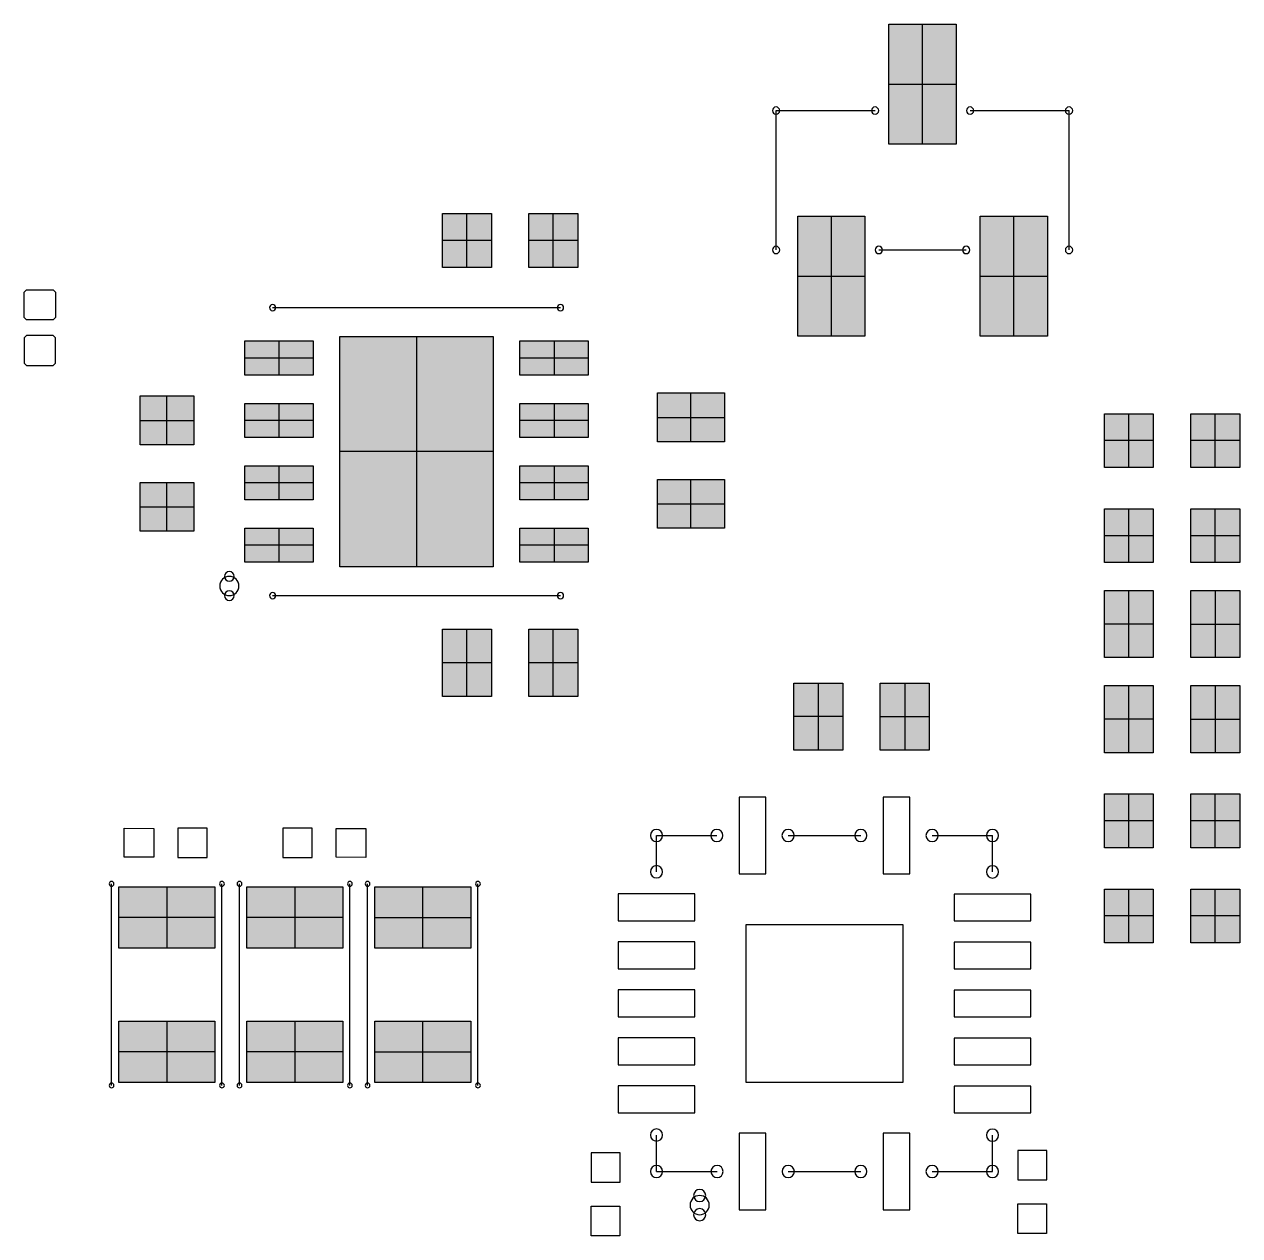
# Model space of a CAD drawing. Header units: millimetres. Extents: x -0.1 to 90.1, y -0.1 to 60.1.
# Drawn here: x 49.11 to 61.78, y 32.03 to 44.65 of the extents above; entities that cross this region are included whole.
import ezdxf

# ---------------------------------------------------------------- set-up
doc = ezdxf.new("R2010")
doc.units = ezdxf.units.MM
doc.layers.get('0').update_dxf_attribs({"color": 18, "true_color": 0x000000})
doc.layers.add('Bottom Overlay', color=54, linetype='Continuous', true_color=0x999900)
doc.layers.add('Bottom Paste', color=16, linetype='Continuous', true_color=0x7f0000)

# ---------------------------------------------------------------- blocks, each defined once
blk = doc.blocks.new('R0402_B_406')
at = {"layer": 'Bottom Paste', "true_color": 0x7f0000}
for points in [[(-0.195, 0.35), (-0.195, -0.35), (-0.705, -0.35), (-0.705, 0.35)], [(0.705, 0.35), (0.705, -0.35), (0.195, -0.35), (0.195, 0.35)]]:
    blk.add_hatch(color=16, dxfattribs=at).paths.add_polyline_path(points, flags=0)
at = {"layer": 'Bottom Paste', "color": 16, "true_color": 0x7f0000}
for p, q in [((-0.45, -0.35), (-0.45, 0.35)), ((0.45, 0.35), (0.45, -0.35)), ((-0.195, 0), (-0.705, 0)), ((0.195, 0), (0.705, 0))]:
    blk.add_line(p, q, dxfattribs=at)
for points in [[(-0.705, -0.35), (-0.705, 0), (-0.705, 0.35)], [(-0.705, 0.35), (-0.45, 0.35), (-0.195, 0.35)], [(-0.195, 0.35), (-0.195, 0), (-0.195, -0.35)], [(0.195, -0.35), (0.195, 0), (0.195, 0.35)], [(0.195, 0.35), (0.45, 0.35), (0.705, 0.35)], [(0.705, 0.35), (0.705, 0), (0.705, -0.35)], [(-0.195, -0.35), (-0.45, -0.35), (-0.705, -0.35)], [(0.705, -0.35), (0.45, -0.35), (0.195, -0.35)]]:
    blk.add_open_spline(points, degree=2, dxfattribs=at)
blk = doc.blocks.new('C0201_B_405')
at = {"layer": 'Bottom Paste'}
for p, q in [((-0.432, 0.152), (-0.124, 0.149)), ((-0.432, -0.149), (-0.432, 0.152)), ((-0.124, 0.149), (-0.124, -0.149)), ((0.432, 0.152), (0.127, 0.152)), ((0.127, 0.152), (0.127, -0.152)), ((0.432, -0.152), (0.432, 0.152)), ((-0.124, -0.149), (-0.432, -0.149)), ((0.127, -0.152), (0.432, -0.152))]:
    blk.add_line(p, q, dxfattribs=at)
blk = doc.blocks.new('VQFN_14_L3_5_W3_5_P0_50_BL_EP_B_390')
at = {"layer": 'Bottom Overlay'}
for points in [[(-1.75, 1.75), (-1.37, 1.75)], [(-1.75, 1.75), (-1.75, 1.75)], [(-1.75, 1.75), (-1.75, 1.119)], [(1.373, 1.75), (1.75, 1.75)], [(1.75, 1.75), (1.75, 1.121)], [(1.75, 1.75), (1.75, 1.75)], [(-1.75, 0.377), (-1.75, -0.379)], [(1.75, 0.379), (1.75, -0.379)], [(-1.75, -1.121), (-1.75, -1.75)], [(1.75, -1.121), (1.75, -1.75)], [(-1.75, -1.75), (-1.371, -1.75)], [(1.371, -1.75), (1.75, -1.75)]]:
    blk.add_lwpolyline(points, dxfattribs=at)
for centre, radius, start, end in [((-1.75, 1.75), 0.0635, 0, 180), ((-1.75, 1.75), 0.0635, 0, 180), ((-1.75, 1.75), 0.0635, 0, 180), ((-1.75, 1.75), 0.0635, 0, 180), ((-1.37, 1.75), 0.0635, 0, 180), ((1.373, 1.75), 0.0635, 0, 180), ((1.75, 1.75), 0.0635, 0, 180), ((1.75, 1.75), 0.0635, 0, 180), ((1.75, 1.75), 0.0635, 0, 180), ((1.75, 1.75), 0.0635, 0, 180), ((-1.75, 1.75), 0.0635, 180, 0), ((-1.75, 1.75), 0.0635, 180, 0), ((-1.75, 1.75), 0.0635, 180, 0), ((-1.75, 1.75), 0.0635, 180, 0), ((-1.37, 1.75), 0.0635, 180, 0), ((1.373, 1.75), 0.0635, 180, 0), ((1.75, 1.75), 0.0635, 180, 0), ((1.75, 1.75), 0.0635, 180, 0), ((1.75, 1.75), 0.0635, 180, 0), ((1.75, 1.75), 0.0635, 180, 0), ((-2.1, 1.3), 0.1, 0, 180), ((-2.2, 1.3), 0.0635, 0, 180), ((-2.2, 1.3), 0.0635, 180, 0), ((-2.1, 1.3), 0.1, 180, 0), ((-2, 1.3), 0.0635, 0, 180), ((-2, 1.3), 0.0635, 180, 0), ((-1.75, 1.119), 0.0635, 0, 180), ((1.75, 1.121), 0.0635, 0, 180), ((-1.75, 1.119), 0.0635, 180, 0), ((1.75, 1.121), 0.0635, 180, 0), ((-1.75, 0.377), 0.0635, 0, 180), ((1.75, 0.379), 0.0635, 0, 180), ((-1.75, 0.377), 0.0635, 180, 0), ((1.75, 0.379), 0.0635, 180, 0), ((-1.75, -0.379), 0.0635, 0, 180), ((-1.75, -0.379), 0.0635, 180, 0), ((1.75, -0.379), 0.0635, 0, 180), ((1.75, -0.379), 0.0635, 180, 0), ((-1.75, -1.121), 0.0635, 0, 180), ((-1.75, -1.121), 0.0635, 180, 0), ((1.75, -1.121), 0.0635, 0, 180), ((1.75, -1.121), 0.0635, 180, 0), ((-1.75, -1.75), 0.0635, 0, 180), ((-1.75, -1.75), 0.0635, 0, 180), ((-1.75, -1.75), 0.0635, 180, 0), ((-1.75, -1.75), 0.0635, 180, 0), ((-1.371, -1.75), 0.0635, 0, 180), ((-1.371, -1.75), 0.0635, 180, 0), ((1.371, -1.75), 0.0635, 0, 180), ((1.371, -1.75), 0.0635, 180, 0), ((1.75, -1.75), 0.0635, 0, 180), ((1.75, -1.75), 0.0635, 0, 180), ((1.75, -1.75), 0.0635, 180, 0), ((1.75, -1.75), 0.0635, 180, 0)]:
    blk.add_arc(centre, radius, start, end, dxfattribs=at)
at = {"layer": 'Bottom Paste'}
for p, q in [((-0.858, 2.15), (-1.138, 2.15)), ((-1.138, 2.15), (-1.138, 1.35)), ((-0.858, 1.35), (-0.858, 2.15)), ((-0.358, 2.15), (-0.638, 2.15)), ((-0.638, 2.15), (-0.638, 1.35)), ((-0.358, 1.35), (-0.358, 2.15)), ((0.142, 2.15), (-0.138, 2.15)), ((-0.138, 2.15), (-0.138, 1.35)), ((0.142, 1.35), (0.142, 2.15)), ((0.642, 2.15), (0.362, 2.15)), ((0.362, 2.15), (0.362, 1.35)), ((0.642, 1.35), (0.642, 2.15)), ((1.142, 2.15), (0.862, 2.15)), ((0.862, 2.15), (0.862, 1.35)), ((1.142, 1.35), (1.142, 2.15)), ((-1.138, 1.35), (-0.858, 1.35)), ((-0.638, 1.35), (-0.358, 1.35)), ((-0.138, 1.35), (0.142, 1.35)), ((0.362, 1.35), (0.642, 1.35)), ((0.862, 1.35), (1.142, 1.35)), ((-1.35, 0.89), (-2.15, 0.89)), ((-2.15, 0.89), (-2.15, 0.61)), ((-1.35, 0.61), (-1.35, 0.89)), ((2.15, 0.89), (1.35, 0.89)), ((1.35, 0.89), (1.35, 0.61)), ((2.15, 0.61), (2.15, 0.89)), ((0.82, 0.82), (-0.82, 0.82)), ((-0.82, 0.82), (-0.82, -0.82)), ((0.82, -0.82), (0.82, 0.82)), ((-2.15, 0.61), (-1.35, 0.61)), ((1.35, 0.61), (2.15, 0.61)), ((-2.15, -0.61), (-2.15, -0.89)), ((-1.35, -0.61), (-2.15, -0.61)), ((-1.35, -0.89), (-1.35, -0.61)), ((2.15, -0.61), (1.35, -0.61)), ((1.35, -0.61), (1.35, -0.89)), ((2.15, -0.89), (2.15, -0.61)), ((-0.82, -0.82), (0.82, -0.82)), ((-2.15, -0.89), (-1.35, -0.89)), ((1.35, -0.89), (2.15, -0.89)), ((-0.86, -1.35), (-1.14, -1.35)), ((-1.14, -1.35), (-1.14, -2.15)), ((-0.86, -2.15), (-0.86, -1.35)), ((-0.36, -1.35), (-0.64, -1.35)), ((-0.64, -1.35), (-0.64, -2.15)), ((-0.36, -2.15), (-0.36, -1.35)), ((0.14, -1.35), (-0.14, -1.35)), ((-0.14, -1.35), (-0.14, -2.15)), ((0.14, -2.15), (0.14, -1.35)), ((0.64, -1.35), (0.36, -1.35)), ((0.36, -1.35), (0.36, -2.15)), ((0.64, -2.15), (0.64, -1.35)), ((1.14, -1.35), (0.86, -1.35)), ((0.86, -1.35), (0.86, -2.15)), ((1.14, -2.15), (1.14, -1.35)), ((-1.14, -2.15), (-0.86, -2.15)), ((-0.64, -2.15), (-0.36, -2.15)), ((-0.14, -2.15), (0.14, -2.15)), ((0.36, -2.15), (0.64, -2.15)), ((0.86, -2.15), (1.14, -2.15))]:
    blk.add_line(p, q, dxfattribs=at)
blk = doc.blocks.new('C0201_B_389')
at = {"layer": 'Bottom Paste'}
for p, q in [((-0.432, 0.152), (-0.124, 0.149)), ((-0.432, -0.149), (-0.432, 0.152)), ((-0.124, 0.149), (-0.124, -0.149)), ((0.432, 0.152), (0.127, 0.152)), ((0.127, 0.152), (0.127, -0.152)), ((0.432, -0.152), (0.432, 0.152)), ((-0.124, -0.149), (-0.432, -0.149)), ((0.127, -0.152), (0.432, -0.152))]:
    blk.add_line(p, q, dxfattribs=at)
blk = doc.blocks.new('HVSON_8_L3_0_W3_0_P0_65_BL_EP_B_378')
at = {"layer": 'Bottom Paste', "true_color": 0x7f0000}
for points in [[(-1.153, 1.788), (-0.797, 1.788), (-0.797, 1.077), (-1.153, 1.077)], [(-0.503, 1.788), (-0.147, 1.788), (-0.147, 1.077), (-0.503, 1.077)], [(0.147, 1.788), (0.503, 1.788), (0.503, 1.077), (0.147, 1.077)], [(0.797, 1.788), (1.153, 1.788), (1.153, 1.077), (0.797, 1.077)], [(-1.2, 0.8), (1.2, 0.8), (1.2, -0.8), (-1.2, -0.8)], [(-1.153, -1.077), (-0.797, -1.077), (-0.797, -1.788), (-1.153, -1.788)], [(-0.503, -1.077), (-0.147, -1.077), (-0.147, -1.788), (-0.503, -1.788)], [(0.147, -1.077), (0.503, -1.077), (0.503, -1.788), (0.147, -1.788)], [(0.797, -1.077), (1.153, -1.077), (1.153, -1.788), (0.797, -1.788)]]:
    blk.add_hatch(color=16, dxfattribs=at).paths.add_polyline_path(points, flags=0)
at = {"layer": 'Bottom Overlay'}
for points in [[(-1.5, 1.5), (-1.5, -1.5)], [(1.5, 1.5), (1.5, -1.5)]]:
    blk.add_lwpolyline(points, dxfattribs=at)
for centre, radius, start, end in [((-1.4, 1.95), 0.1, 0, 180), ((-1.5, 1.95), 0.05, 0, 180), ((-1.5, 1.95), 0.05, 180, 0), ((-1.4, 1.95), 0.1, 180, 0), ((-1.3, 1.95), 0.05, 0, 180), ((-1.3, 1.95), 0.05, 180, 0), ((-1.5, 1.5), 0.0323, 0, 180), ((1.5, 1.5), 0.0323, 0, 180), ((-1.5, 1.5), 0.0323, 180, 0), ((1.5, 1.5), 0.0323, 180, 0), ((-1.5, -1.5), 0.0323, 0, 180), ((-1.5, -1.5), 0.0323, 180, 0), ((1.5, -1.5), 0.0323, 0, 180), ((1.5, -1.5), 0.0323, 180, 0)]:
    blk.add_arc(centre, radius, start, end, dxfattribs=at)
at = {"layer": 'Bottom Paste', "color": 16, "true_color": 0x7f0000}
for p, q in [((-0.975, 1.077), (-0.975, 1.788)), ((-0.325, 1.077), (-0.325, 1.788)), ((0.325, 1.077), (0.325, 1.788)), ((0.975, 1.077), (0.975, 1.788)), ((-0.797, 1.433), (-1.153, 1.433)), ((-0.147, 1.433), (-0.503, 1.433)), ((0.503, 1.433), (0.147, 1.433)), ((1.153, 1.433), (0.797, 1.433)), ((0, -0.8), (0, 0.8)), ((1.2, 0), (-1.2, 0)), ((-0.975, -1.788), (-0.975, -1.077)), ((-0.325, -1.788), (-0.325, -1.077)), ((0.325, -1.788), (0.325, -1.077)), ((0.975, -1.788), (0.975, -1.077)), ((-0.797, -1.433), (-1.153, -1.433)), ((-0.147, -1.433), (-0.503, -1.433)), ((0.503, -1.433), (0.147, -1.433)), ((1.153, -1.433), (0.797, -1.433))]:
    blk.add_line(p, q, dxfattribs=at)
for points in [[(-1.153, 1.788), (-0.975, 1.788), (-0.797, 1.788)], [(-1.153, 1.077), (-1.153, 1.433), (-1.153, 1.788)], [(-0.797, 1.788), (-0.797, 1.433), (-0.797, 1.077)], [(-0.503, 1.788), (-0.325, 1.788), (-0.147, 1.788)], [(-0.503, 1.077), (-0.503, 1.433), (-0.503, 1.788)], [(-0.147, 1.788), (-0.147, 1.433), (-0.147, 1.077)], [(0.147, 1.788), (0.325, 1.788), (0.503, 1.788)], [(0.147, 1.077), (0.147, 1.433), (0.147, 1.788)], [(0.503, 1.788), (0.503, 1.433), (0.503, 1.077)], [(0.797, 1.788), (0.975, 1.788), (1.153, 1.788)], [(0.797, 1.077), (0.797, 1.433), (0.797, 1.788)], [(1.153, 1.788), (1.153, 1.433), (1.153, 1.077)], [(-0.797, 1.077), (-0.975, 1.077), (-1.153, 1.077)], [(-0.147, 1.077), (-0.325, 1.077), (-0.503, 1.077)], [(0.503, 1.077), (0.325, 1.077), (0.147, 1.077)], [(1.153, 1.077), (0.975, 1.077), (0.797, 1.077)], [(-1.2, 0.8), (0, 0.8), (1.2, 0.8)], [(-1.2, -0.8), (-1.2, 0), (-1.2, 0.8)], [(1.2, 0.8), (1.2, 0), (1.2, -0.8)], [(1.2, -0.8), (0, -0.8), (-1.2, -0.8)], [(-1.153, -1.077), (-0.975, -1.077), (-0.797, -1.077)], [(-1.153, -1.788), (-1.153, -1.433), (-1.153, -1.077)], [(-0.797, -1.077), (-0.797, -1.433), (-0.797, -1.788)], [(-0.503, -1.077), (-0.325, -1.077), (-0.147, -1.077)], [(-0.503, -1.788), (-0.503, -1.433), (-0.503, -1.077)], [(-0.147, -1.077), (-0.147, -1.433), (-0.147, -1.788)], [(0.147, -1.077), (0.325, -1.077), (0.503, -1.077)], [(0.147, -1.788), (0.147, -1.433), (0.147, -1.077)], [(0.503, -1.077), (0.503, -1.433), (0.503, -1.788)], [(0.797, -1.077), (0.975, -1.077), (1.153, -1.077)], [(0.797, -1.788), (0.797, -1.433), (0.797, -1.077)], [(1.153, -1.077), (1.153, -1.433), (1.153, -1.788)], [(-0.797, -1.788), (-0.975, -1.788), (-1.153, -1.788)], [(-0.147, -1.788), (-0.325, -1.788), (-0.503, -1.788)], [(0.503, -1.788), (0.325, -1.788), (0.147, -1.788)], [(1.153, -1.788), (0.975, -1.788), (0.797, -1.788)]]:
    blk.add_open_spline(points, degree=2, dxfattribs=at)
blk = doc.blocks.new('R0402_B_364')
at = {"layer": 'Bottom Paste', "true_color": 0x7f0000}
for points in [[(-0.195, 0.35), (-0.195, -0.35), (-0.705, -0.35), (-0.705, 0.35)], [(0.705, 0.35), (0.705, -0.35), (0.195, -0.35), (0.195, 0.35)]]:
    blk.add_hatch(color=16, dxfattribs=at).paths.add_polyline_path(points, flags=0)
at = {"layer": 'Bottom Paste', "color": 16, "true_color": 0x7f0000}
for p, q in [((-0.45, 0.35), (-0.45, -0.35)), ((0.45, 0.35), (0.45, -0.35)), ((-0.705, 0), (-0.195, 0)), ((0.195, 0), (0.705, 0))]:
    blk.add_line(p, q, dxfattribs=at)
for points in [[(-0.705, -0.35), (-0.705, 0), (-0.705, 0.35)], [(-0.705, 0.35), (-0.45, 0.35), (-0.195, 0.35)], [(-0.195, 0.35), (-0.195, 0), (-0.195, -0.35)], [(0.195, -0.35), (0.195, 0), (0.195, 0.35)], [(0.195, 0.35), (0.45, 0.35), (0.705, 0.35)], [(0.705, 0.35), (0.705, 0), (0.705, -0.35)], [(-0.195, -0.35), (-0.45, -0.35), (-0.705, -0.35)], [(0.705, -0.35), (0.45, -0.35), (0.195, -0.35)]]:
    blk.add_open_spline(points, degree=2, dxfattribs=at)
blk = doc.blocks.new('R0402_B_361')
at = {"layer": 'Bottom Paste', "true_color": 0x7f0000}
for points in [[(-0.195, 0.35), (-0.195, -0.35), (-0.705, -0.35), (-0.705, 0.35)], [(0.705, 0.35), (0.705, -0.35), (0.195, -0.35), (0.195, 0.35)]]:
    blk.add_hatch(color=16, dxfattribs=at).paths.add_polyline_path(points, flags=0)
at = {"layer": 'Bottom Paste', "color": 16, "true_color": 0x7f0000}
for p, q in [((-0.45, 0.35), (-0.45, -0.35)), ((0.45, 0.35), (0.45, -0.35)), ((-0.705, 0), (-0.195, 0)), ((0.195, 0), (0.705, 0))]:
    blk.add_line(p, q, dxfattribs=at)
for points in [[(-0.705, -0.35), (-0.705, 0), (-0.705, 0.35)], [(-0.705, 0.35), (-0.45, 0.35), (-0.195, 0.35)], [(-0.195, 0.35), (-0.195, 0), (-0.195, -0.35)], [(0.195, -0.35), (0.195, 0), (0.195, 0.35)], [(0.195, 0.35), (0.45, 0.35), (0.705, 0.35)], [(0.705, 0.35), (0.705, 0), (0.705, -0.35)], [(-0.195, -0.35), (-0.45, -0.35), (-0.705, -0.35)], [(0.705, -0.35), (0.45, -0.35), (0.195, -0.35)]]:
    blk.add_open_spline(points, degree=2, dxfattribs=at)
blk = doc.blocks.new('SOT_23_3_L2_9_W1_3_P1_90_LS2_4_BR_B_280')
at = {"layer": 'Bottom Paste', "true_color": 0x7f0000}
for points in [[(0.375, 1.3), (1.625, 1.3), (1.625, 0.6), (0.375, 0.6)], [(-1.625, 0.35), (-0.375, 0.35), (-0.375, -0.35), (-1.625, -0.35)], [(0.375, -0.6), (1.625, -0.6), (1.625, -1.3), (0.375, -1.3)]]:
    blk.add_hatch(color=16, dxfattribs=at).paths.add_polyline_path(points, flags=0)
at = {"layer": 'Bottom Overlay'}
for points in [[(0.726, 1.526), (-0.726, 1.526)], [(-0.726, 0.495), (-0.726, 1.526)], [(0.726, -0.455), (0.726, 0.455)], [(-0.726, -1.526), (-0.726, -0.495)], [(0.726, -1.526), (-0.726, -1.526)]]:
    blk.add_lwpolyline(points, dxfattribs=at)
for centre, start, end in [((-0.726, 1.526), 0, 180), ((-0.726, 1.526), 0, 180), ((-0.726, 1.526), 180, 0), ((-0.726, 1.526), 180, 0), ((0.726, 1.526), 0, 180), ((0.726, 1.526), 180, 0), ((-0.726, 0.495), 0, 180), ((-0.726, 0.495), 180, 0), ((0.726, 0.455), 0, 180), ((0.726, 0.455), 180, 0), ((-0.726, -0.495), 0, 180), ((-0.726, -0.495), 180, 0), ((0.726, -0.455), 0, 180), ((0.726, -0.455), 180, 0), ((-0.726, -1.526), 0, 180), ((-0.726, -1.526), 0, 180), ((0.726, -1.526), 0, 180), ((-0.726, -1.526), 180, 0), ((-0.726, -1.526), 180, 0), ((0.726, -1.526), 180, 0)]:
    blk.add_arc(centre, 0.0381, start, end, dxfattribs=at)
at = {"layer": 'Bottom Paste', "color": 16, "true_color": 0x7f0000}
for p, q in [((1, 0.6), (1, 1.3)), ((1.625, 0.95), (0.375, 0.95)), ((-1, -0.35), (-1, 0.35)), ((-0.375, 0), (-1.625, 0)), ((1, -1.3), (1, -0.6)), ((1.625, -0.95), (0.375, -0.95))]:
    blk.add_line(p, q, dxfattribs=at)
for points in [[(0.375, 1.3), (1, 1.3), (1.625, 1.3)], [(0.375, 0.6), (0.375, 0.95), (0.375, 1.3)], [(1.625, 1.3), (1.625, 0.95), (1.625, 0.6)], [(1.625, 0.6), (1, 0.6), (0.375, 0.6)], [(-1.625, 0.35), (-1, 0.35), (-0.375, 0.35)], [(-1.625, -0.35), (-1.625, 0), (-1.625, 0.35)], [(-0.375, 0.35), (-0.375, 0), (-0.375, -0.35)], [(-0.375, -0.35), (-1, -0.35), (-1.625, -0.35)], [(0.375, -0.6), (1, -0.6), (1.625, -0.6)], [(0.375, -1.3), (0.375, -0.95), (0.375, -0.6)], [(1.625, -0.6), (1.625, -0.95), (1.625, -1.3)], [(1.625, -1.3), (1, -1.3), (0.375, -1.3)]]:
    blk.add_open_spline(points, degree=2, dxfattribs=at)
blk = doc.blocks.new('C0402_B_271')
at = {"layer": 'Bottom Paste', "true_color": 0x7f0000}
for points in [[(-0.195, 0.28), (-0.195, -0.28), (-0.705, -0.28), (-0.705, 0.28)], [(0.705, 0.28), (0.705, -0.28), (0.195, -0.28), (0.195, 0.28)]]:
    blk.add_hatch(color=16, dxfattribs=at).paths.add_polyline_path(points, flags=0)
at = {"layer": 'Bottom Paste', "color": 16, "true_color": 0x7f0000}
for p, q in [((-0.45, -0.28), (-0.45, 0.28)), ((0.45, -0.28), (0.45, 0.28)), ((-0.195, 0), (-0.705, 0)), ((0.705, 0), (0.195, 0))]:
    blk.add_line(p, q, dxfattribs=at)
for points in [[(-0.705, -0.28), (-0.705, 0), (-0.705, 0.28)], [(-0.705, 0.28), (-0.45, 0.28), (-0.195, 0.28)], [(-0.195, 0.28), (-0.195, 0), (-0.195, -0.28)], [(0.195, -0.28), (0.195, 0), (0.195, 0.28)], [(0.195, 0.28), (0.45, 0.28), (0.705, 0.28)], [(0.705, 0.28), (0.705, 0), (0.705, -0.28)], [(-0.195, -0.28), (-0.45, -0.28), (-0.705, -0.28)], [(0.705, -0.28), (0.45, -0.28), (0.195, -0.28)]]:
    blk.add_open_spline(points, degree=2, dxfattribs=at)
blk = doc.blocks.new('C0402_B_270')
at = {"layer": 'Bottom Paste', "true_color": 0x7f0000}
for points in [[(-0.195, 0.28), (-0.195, -0.28), (-0.705, -0.28), (-0.705, 0.28)], [(0.705, 0.28), (0.705, -0.28), (0.195, -0.28), (0.195, 0.28)]]:
    blk.add_hatch(color=16, dxfattribs=at).paths.add_polyline_path(points, flags=0)
at = {"layer": 'Bottom Paste', "color": 16, "true_color": 0x7f0000}
for p, q in [((-0.45, -0.28), (-0.45, 0.28)), ((0.45, -0.28), (0.45, 0.28)), ((-0.195, 0), (-0.705, 0)), ((0.705, 0), (0.195, 0))]:
    blk.add_line(p, q, dxfattribs=at)
for points in [[(-0.705, -0.28), (-0.705, 0), (-0.705, 0.28)], [(-0.705, 0.28), (-0.45, 0.28), (-0.195, 0.28)], [(-0.195, 0.28), (-0.195, 0), (-0.195, -0.28)], [(0.195, -0.28), (0.195, 0), (0.195, 0.28)], [(0.195, 0.28), (0.45, 0.28), (0.705, 0.28)], [(0.705, 0.28), (0.705, 0), (0.705, -0.28)], [(-0.195, -0.28), (-0.45, -0.28), (-0.705, -0.28)], [(0.705, -0.28), (0.45, -0.28), (0.195, -0.28)]]:
    blk.add_open_spline(points, degree=2, dxfattribs=at)
blk = doc.blocks.new('C0402_B_269')
at = {"layer": 'Bottom Paste', "true_color": 0x7f0000}
for points in [[(-0.195, 0.28), (-0.195, -0.28), (-0.705, -0.28), (-0.705, 0.28)], [(0.705, 0.28), (0.705, -0.28), (0.195, -0.28), (0.195, 0.28)]]:
    blk.add_hatch(color=16, dxfattribs=at).paths.add_polyline_path(points, flags=0)
at = {"layer": 'Bottom Paste', "color": 16, "true_color": 0x7f0000}
for p, q in [((-0.45, 0.28), (-0.45, -0.28)), ((0.45, 0.28), (0.45, -0.28)), ((-0.705, 0), (-0.195, 0)), ((0.195, 0), (0.705, 0))]:
    blk.add_line(p, q, dxfattribs=at)
for points in [[(-0.705, -0.28), (-0.705, 0), (-0.705, 0.28)], [(-0.705, 0.28), (-0.45, 0.28), (-0.195, 0.28)], [(-0.195, 0.28), (-0.195, 0), (-0.195, -0.28)], [(0.195, -0.28), (0.195, 0), (0.195, 0.28)], [(0.195, 0.28), (0.45, 0.28), (0.705, 0.28)], [(0.705, 0.28), (0.705, 0), (0.705, -0.28)], [(-0.195, -0.28), (-0.45, -0.28), (-0.705, -0.28)], [(0.705, -0.28), (0.45, -0.28), (0.195, -0.28)]]:
    blk.add_open_spline(points, degree=2, dxfattribs=at)
blk = doc.blocks.new('C0402_B_245')
at = {"layer": 'Bottom Paste', "true_color": 0x7f0000}
for points in [[(-0.195, 0.28), (-0.195, -0.28), (-0.705, -0.28), (-0.705, 0.28)], [(0.705, 0.28), (0.705, -0.28), (0.195, -0.28), (0.195, 0.28)]]:
    blk.add_hatch(color=16, dxfattribs=at).paths.add_polyline_path(points, flags=0)
at = {"layer": 'Bottom Paste', "color": 16, "true_color": 0x7f0000}
for p, q in [((-0.45, -0.28), (-0.45, 0.28)), ((0.45, -0.28), (0.45, 0.28)), ((-0.195, 0), (-0.705, 0)), ((0.705, 0), (0.195, 0))]:
    blk.add_line(p, q, dxfattribs=at)
for points in [[(-0.705, -0.28), (-0.705, 0), (-0.705, 0.28)], [(-0.705, 0.28), (-0.45, 0.28), (-0.195, 0.28)], [(-0.195, 0.28), (-0.195, 0), (-0.195, -0.28)], [(0.195, -0.28), (0.195, 0), (0.195, 0.28)], [(0.195, 0.28), (0.45, 0.28), (0.705, 0.28)], [(0.705, 0.28), (0.705, 0), (0.705, -0.28)], [(-0.195, -0.28), (-0.45, -0.28), (-0.705, -0.28)], [(0.705, -0.28), (0.45, -0.28), (0.195, -0.28)]]:
    blk.add_open_spline(points, degree=2, dxfattribs=at)
blk = doc.blocks.new('C0402_B_234')
at = {"layer": 'Bottom Paste', "true_color": 0x7f0000}
for points in [[(-0.195, 0.28), (-0.195, -0.28), (-0.705, -0.28), (-0.705, 0.28)], [(0.705, 0.28), (0.705, -0.28), (0.195, -0.28), (0.195, 0.28)]]:
    blk.add_hatch(color=16, dxfattribs=at).paths.add_polyline_path(points, flags=0)
at = {"layer": 'Bottom Paste', "color": 16, "true_color": 0x7f0000}
for p, q in [((-0.45, -0.28), (-0.45, 0.28)), ((0.45, -0.28), (0.45, 0.28)), ((-0.195, 0), (-0.705, 0)), ((0.705, 0), (0.195, 0))]:
    blk.add_line(p, q, dxfattribs=at)
for points in [[(-0.705, -0.28), (-0.705, 0), (-0.705, 0.28)], [(-0.705, 0.28), (-0.45, 0.28), (-0.195, 0.28)], [(-0.195, 0.28), (-0.195, 0), (-0.195, -0.28)], [(0.195, -0.28), (0.195, 0), (0.195, 0.28)], [(0.195, 0.28), (0.45, 0.28), (0.705, 0.28)], [(0.705, 0.28), (0.705, 0), (0.705, -0.28)], [(-0.195, -0.28), (-0.45, -0.28), (-0.705, -0.28)], [(0.705, -0.28), (0.45, -0.28), (0.195, -0.28)]]:
    blk.add_open_spline(points, degree=2, dxfattribs=at)
blk = doc.blocks.new('R0603_B_183')
at = {"layer": 'Bottom Paste', "true_color": 0x7f0000}
for points in [[(-0.38, 0.5), (-0.38, -0.5), (-1.02, -0.5), (-1.02, 0.5)], [(1.02, 0.5), (1.02, -0.5), (0.38, -0.5), (0.38, 0.5)]]:
    blk.add_hatch(color=16, dxfattribs=at).paths.add_polyline_path(points, flags=0)
at = {"layer": 'Bottom Overlay'}
for points in [[(-1.05, 0.575), (1.05, 0.575)], [(-1.05, -0.575), (1.05, -0.575)]]:
    blk.add_lwpolyline(points, dxfattribs=at)
for centre, start, end in [((-1.05, 0.575), 0, 180), ((-1.05, 0.575), 180, 0), ((1.05, 0.575), 0, 180), ((1.05, 0.575), 180, 0), ((-1.05, -0.575), 0, 180), ((-1.05, -0.575), 180, 0), ((1.05, -0.575), 0, 180), ((1.05, -0.575), 180, 0)]:
    blk.add_arc(centre, 0.025, start, end, dxfattribs=at)
at = {"layer": 'Bottom Paste', "color": 16, "true_color": 0x7f0000}
for p, q in [((-0.7, 0.5), (-0.7, -0.5)), ((0.7, 0.5), (0.7, -0.5)), ((-1.02, 0), (-0.38, 0)), ((0.38, 0), (1.02, 0))]:
    blk.add_line(p, q, dxfattribs=at)
for points in [[(-1.02, -0.5), (-1.02, 0), (-1.02, 0.5)], [(-1.02, 0.5), (-0.7, 0.5), (-0.38, 0.5)], [(-0.38, 0.5), (-0.38, 0), (-0.38, -0.5)], [(0.38, -0.5), (0.38, 0), (0.38, 0.5)], [(0.38, 0.5), (0.7, 0.5), (1.02, 0.5)], [(1.02, 0.5), (1.02, 0), (1.02, -0.5)], [(-0.38, -0.5), (-0.7, -0.5), (-1.02, -0.5)], [(1.02, -0.5), (0.7, -0.5), (0.38, -0.5)]]:
    blk.add_open_spline(points, degree=2, dxfattribs=at)
blk = doc.blocks.new('C0402_B_181')
at = {"layer": 'Bottom Paste', "true_color": 0x7f0000}
for points in [[(-0.195, 0.28), (-0.195, -0.28), (-0.705, -0.28), (-0.705, 0.28)], [(0.705, 0.28), (0.705, -0.28), (0.195, -0.28), (0.195, 0.28)]]:
    blk.add_hatch(color=16, dxfattribs=at).paths.add_polyline_path(points, flags=0)
at = {"layer": 'Bottom Paste', "color": 16, "true_color": 0x7f0000}
for p, q in [((-0.45, -0.28), (-0.45, 0.28)), ((0.45, -0.28), (0.45, 0.28)), ((-0.195, 0), (-0.705, 0)), ((0.705, 0), (0.195, 0))]:
    blk.add_line(p, q, dxfattribs=at)
for points in [[(-0.705, -0.28), (-0.705, 0), (-0.705, 0.28)], [(-0.705, 0.28), (-0.45, 0.28), (-0.195, 0.28)], [(-0.195, 0.28), (-0.195, 0), (-0.195, -0.28)], [(0.195, -0.28), (0.195, 0), (0.195, 0.28)], [(0.195, 0.28), (0.45, 0.28), (0.705, 0.28)], [(0.705, 0.28), (0.705, 0), (0.705, -0.28)], [(-0.195, -0.28), (-0.45, -0.28), (-0.705, -0.28)], [(0.705, -0.28), (0.45, -0.28), (0.195, -0.28)]]:
    blk.add_open_spline(points, degree=2, dxfattribs=at)
blk = doc.blocks.new('R0402_B_180')
at = {"layer": 'Bottom Paste', "true_color": 0x7f0000}
for points in [[(-0.195, 0.35), (-0.195, -0.35), (-0.705, -0.35), (-0.705, 0.35)], [(0.705, 0.35), (0.705, -0.35), (0.195, -0.35), (0.195, 0.35)]]:
    blk.add_hatch(color=16, dxfattribs=at).paths.add_polyline_path(points, flags=0)
at = {"layer": 'Bottom Paste', "color": 16, "true_color": 0x7f0000}
for p, q in [((-0.45, -0.35), (-0.45, 0.35)), ((0.45, 0.35), (0.45, -0.35)), ((-0.195, 0), (-0.705, 0)), ((0.195, 0), (0.705, 0))]:
    blk.add_line(p, q, dxfattribs=at)
for points in [[(-0.705, -0.35), (-0.705, 0), (-0.705, 0.35)], [(-0.705, 0.35), (-0.45, 0.35), (-0.195, 0.35)], [(-0.195, 0.35), (-0.195, 0), (-0.195, -0.35)], [(0.195, -0.35), (0.195, 0), (0.195, 0.35)], [(0.195, 0.35), (0.45, 0.35), (0.705, 0.35)], [(0.705, 0.35), (0.705, 0), (0.705, -0.35)], [(-0.195, -0.35), (-0.45, -0.35), (-0.705, -0.35)], [(0.705, -0.35), (0.45, -0.35), (0.195, -0.35)]]:
    blk.add_open_spline(points, degree=2, dxfattribs=at)
blk = doc.blocks.new('R0402_B_179')
at = {"layer": 'Bottom Paste', "true_color": 0x7f0000}
for points in [[(-0.195, 0.35), (-0.195, -0.35), (-0.705, -0.35), (-0.705, 0.35)], [(0.705, 0.35), (0.705, -0.35), (0.195, -0.35), (0.195, 0.35)]]:
    blk.add_hatch(color=16, dxfattribs=at).paths.add_polyline_path(points, flags=0)
at = {"layer": 'Bottom Paste', "color": 16, "true_color": 0x7f0000}
for p, q in [((-0.45, -0.35), (-0.45, 0.35)), ((0.45, 0.35), (0.45, -0.35)), ((-0.195, 0), (-0.705, 0)), ((0.195, 0), (0.705, 0))]:
    blk.add_line(p, q, dxfattribs=at)
for points in [[(-0.705, -0.35), (-0.705, 0), (-0.705, 0.35)], [(-0.705, 0.35), (-0.45, 0.35), (-0.195, 0.35)], [(-0.195, 0.35), (-0.195, 0), (-0.195, -0.35)], [(0.195, -0.35), (0.195, 0), (0.195, 0.35)], [(0.195, 0.35), (0.45, 0.35), (0.705, 0.35)], [(0.705, 0.35), (0.705, 0), (0.705, -0.35)], [(-0.195, -0.35), (-0.45, -0.35), (-0.705, -0.35)], [(0.705, -0.35), (0.45, -0.35), (0.195, -0.35)]]:
    blk.add_open_spline(points, degree=2, dxfattribs=at)
blk = doc.blocks.new('R0603_B_148')
at = {"layer": 'Bottom Paste', "true_color": 0x7f0000}
for points in [[(-0.38, 0.5), (-0.38, -0.5), (-1.02, -0.5), (-1.02, 0.5)], [(1.02, 0.5), (1.02, -0.5), (0.38, -0.5), (0.38, 0.5)]]:
    blk.add_hatch(color=16, dxfattribs=at).paths.add_polyline_path(points, flags=0)
at = {"layer": 'Bottom Overlay'}
for points in [[(1.05, 0.575), (-1.05, 0.575)], [(1.05, -0.575), (-1.05, -0.575)]]:
    blk.add_lwpolyline(points, dxfattribs=at)
for centre, start, end in [((-1.05, 0.575), 0, 180), ((-1.05, 0.575), 180, 0), ((1.05, 0.575), 0, 180), ((1.05, 0.575), 180, 0), ((-1.05, -0.575), 0, 180), ((-1.05, -0.575), 180, 0), ((1.05, -0.575), 0, 180), ((1.05, -0.575), 180, 0)]:
    blk.add_arc(centre, 0.025, start, end, dxfattribs=at)
at = {"layer": 'Bottom Paste', "color": 16, "true_color": 0x7f0000}
for p, q in [((-0.7, 0.5), (-0.7, -0.5)), ((0.7, 0.5), (0.7, -0.5)), ((-1.02, 0), (-0.38, 0)), ((0.38, 0), (1.02, 0))]:
    blk.add_line(p, q, dxfattribs=at)
for points in [[(-1.02, -0.5), (-1.02, 0), (-1.02, 0.5)], [(-1.02, 0.5), (-0.7, 0.5), (-0.38, 0.5)], [(-0.38, 0.5), (-0.38, 0), (-0.38, -0.5)], [(0.38, -0.5), (0.38, 0), (0.38, 0.5)], [(0.38, 0.5), (0.7, 0.5), (1.02, 0.5)], [(1.02, 0.5), (1.02, 0), (1.02, -0.5)], [(-0.38, -0.5), (-0.7, -0.5), (-1.02, -0.5)], [(1.02, -0.5), (0.7, -0.5), (0.38, -0.5)]]:
    blk.add_open_spline(points, degree=2, dxfattribs=at)
blk = doc.blocks.new('R0603_B_147')
at = {"layer": 'Bottom Paste', "true_color": 0x7f0000}
for points in [[(-0.38, 0.5), (-0.38, -0.5), (-1.02, -0.5), (-1.02, 0.5)], [(1.02, 0.5), (1.02, -0.5), (0.38, -0.5), (0.38, 0.5)]]:
    blk.add_hatch(color=16, dxfattribs=at).paths.add_polyline_path(points, flags=0)
at = {"layer": 'Bottom Overlay'}
for points in [[(1.05, 0.575), (-1.05, 0.575)], [(1.05, -0.575), (-1.05, -0.575)]]:
    blk.add_lwpolyline(points, dxfattribs=at)
for centre, start, end in [((-1.05, 0.575), 0, 180), ((-1.05, 0.575), 180, 0), ((1.05, 0.575), 0, 180), ((1.05, 0.575), 180, 0), ((-1.05, -0.575), 0, 180), ((-1.05, -0.575), 180, 0), ((1.05, -0.575), 0, 180), ((1.05, -0.575), 180, 0)]:
    blk.add_arc(centre, 0.025, start, end, dxfattribs=at)
at = {"layer": 'Bottom Paste', "color": 16, "true_color": 0x7f0000}
for p, q in [((-0.7, 0.5), (-0.7, -0.5)), ((0.7, 0.5), (0.7, -0.5)), ((-1.02, 0), (-0.38, 0)), ((0.38, 0), (1.02, 0))]:
    blk.add_line(p, q, dxfattribs=at)
for points in [[(-1.02, -0.5), (-1.02, 0), (-1.02, 0.5)], [(-1.02, 0.5), (-0.7, 0.5), (-0.38, 0.5)], [(-0.38, 0.5), (-0.38, 0), (-0.38, -0.5)], [(0.38, -0.5), (0.38, 0), (0.38, 0.5)], [(0.38, 0.5), (0.7, 0.5), (1.02, 0.5)], [(1.02, 0.5), (1.02, 0), (1.02, -0.5)], [(-0.38, -0.5), (-0.7, -0.5), (-1.02, -0.5)], [(1.02, -0.5), (0.7, -0.5), (0.38, -0.5)]]:
    blk.add_open_spline(points, degree=2, dxfattribs=at)
blk = doc.blocks.new('C0201_B_111')
at = {"layer": 'Bottom Paste'}
for p, q in [((-0.432, 0.152), (-0.124, 0.149)), ((-0.432, -0.149), (-0.432, 0.152)), ((-0.124, 0.149), (-0.124, -0.149)), ((0.432, 0.152), (0.127, 0.152)), ((0.127, 0.152), (0.127, -0.152)), ((0.432, -0.152), (0.432, 0.152)), ((-0.124, -0.149), (-0.432, -0.149)), ((0.127, -0.152), (0.432, -0.152))]:
    blk.add_line(p, q, dxfattribs=at)
blk = doc.blocks.new('C0201_B_110')
at = {"layer": 'Bottom Paste'}
for p, q in [((-0.432, 0.152), (-0.124, 0.149)), ((-0.432, -0.149), (-0.432, 0.152)), ((-0.124, 0.149), (-0.124, -0.149)), ((0.432, 0.152), (0.127, 0.152)), ((0.127, 0.152), (0.127, -0.152)), ((0.432, -0.152), (0.432, 0.152)), ((-0.124, -0.149), (-0.432, -0.149)), ((0.127, -0.152), (0.432, -0.152))]:
    blk.add_line(p, q, dxfattribs=at)
blk = doc.blocks.new('R0201_B_15')
at = {"layer": 'Bottom Paste'}
for p, q in [((-0.393, 0.138), (-0.369, 0.162)), ((-0.393, -0.138), (-0.393, 0.138)), ((-0.369, 0.162), (-0.105, 0.162)), ((-0.105, 0.162), (-0.081, 0.138)), ((-0.081, 0.138), (-0.081, -0.138)), ((0.105, 0.162), (0.081, 0.138)), ((0.081, 0.138), (0.081, -0.138)), ((0.369, 0.162), (0.105, 0.162)), ((0.393, 0.138), (0.369, 0.162)), ((0.393, -0.138), (0.393, 0.138)), ((-0.369, -0.162), (-0.393, -0.138)), ((-0.105, -0.162), (-0.369, -0.162)), ((-0.081, -0.138), (-0.105, -0.162)), ((0.081, -0.138), (0.105, -0.162)), ((0.105, -0.162), (0.369, -0.162)), ((0.369, -0.162), (0.393, -0.138))]:
    blk.add_line(p, q, dxfattribs=at)

msp = doc.modelspace()

# ---------------------------------------------------------------- block references
for name, p, rotation in [('SOT_23_3_L2_9_W1_3_P1_90_LS2_4_BR_B_280', (58.472, 43.027), 270), ('R0201_B_15', (49.276, 41.491), 270), ('HVSON_8_L3_0_W3_0_P0_65_BL_EP_B_378', (53.2, 40.2), 90), ('C0402_B_269', (50.6, 40.075), 90), ('R0402_B_364', (56.059, 40.106), 90), ('R0402_B_361', (54.175, 38), 180), ('VQFN_14_L3_5_W3_5_P0_50_BL_EP_B_390', (57.45, 34.45), 90), ('C0201_B_110', (52.239, 36.124), 180), ('R0603_B_147', (50.598, 34.647), 270), ('R0603_B_148', (51.931, 34.647), 270), ('R0603_B_183', (53.265, 34.647), 90), ('C0201_B_405', (55.17, 32.463), 90), ('C0201_B_389', (59.615, 32.486), 90)]:
    msp.add_blockref(name, p, dxfattribs=dict(rotation=rotation))
for name, p in [('C0402_B_270', (54.175, 42.4)), ('C0402_B_234', (61.071, 40.315)), ('C0402_B_245', (61.071, 39.324)), ('R0402_B_179', (61.071, 38.404)), ('R0402_B_406', (57.837, 37.439)), ('R0402_B_180', (61.071, 37.413)), ('C0402_B_271', (61.071, 36.353)), ('C0201_B_111', (50.588, 36.124)), ('C0402_B_181', (61.071, 35.362))]:
    msp.add_blockref(name, p)

doc.saveas('drawing.dxf')
